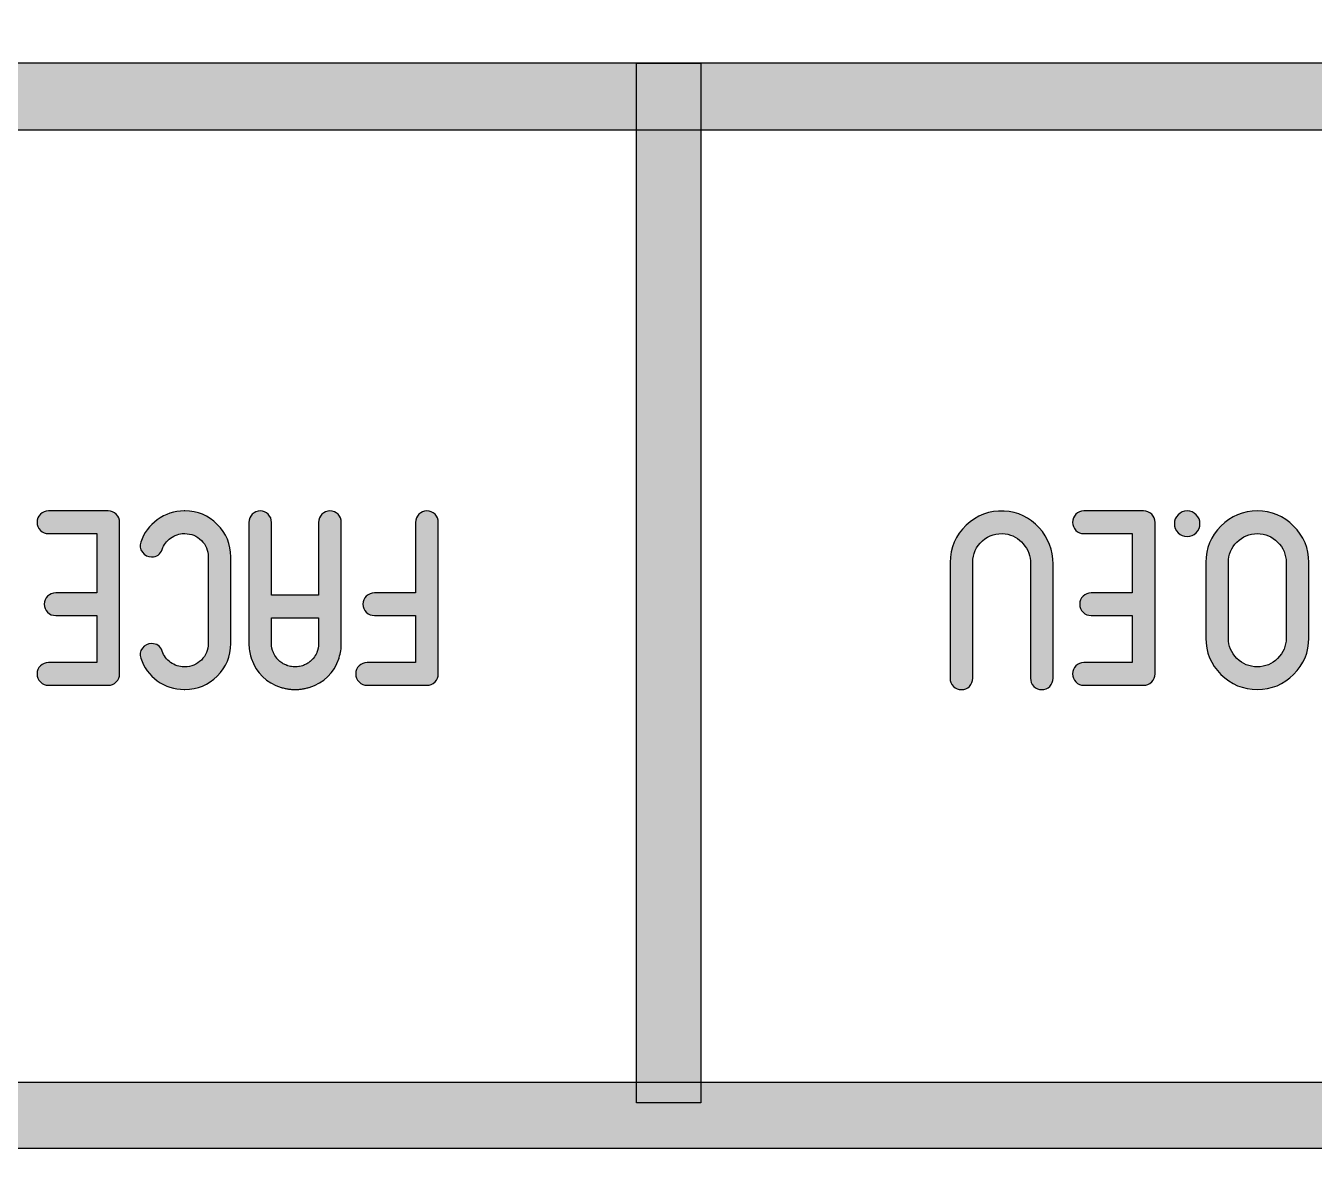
# Model space of a CAD drawing. Extents: x 3 to 98, y -255 to -10.
# Drawn here: x 34.91 to 48.9, y -162.08 to -149.65 of the extents above; entities that cross this region are included whole.
import ezdxf

# ---------------------------------------------------------------- set-up
doc = ezdxf.new("R2010")
doc.units = 0
doc.header["$MEASUREMENT"] = 0
doc.layers.add('LAYER_1', color=7, linetype='CONTINUOUS')

# ---------------------------------------------------------------- blocks, each defined once
blk = doc.blocks.new('BLOCK_2')
at = {"layer": 'LAYER_1'}
h = blk.add_hatch(color=250, dxfattribs=at)
h.dxf.hatch_style = 2
h.paths.add_polyline_path([(68.381, -172.841), (68.381, -150.057), (9.538, -150.057), (9.538, -172.841)])
h.paths.add_polyline_path([(10.261, -150.78), (67.657, -150.78), (67.657, -172.117), (10.261, -172.117)])
for points in [[(68.381, -172.841), (68.381, -150.057), (9.538, -150.057), (9.538, -172.841), (68.381, -172.841)], [(10.261, -150.78), (67.657, -150.78), (67.657, -172.117), (10.261, -172.117), (10.261, -150.78)]]:
    blk.add_lwpolyline(points, dxfattribs=at)

msp = doc.modelspace()

# ---------------------------------------------------------------- hatches: boundary and pattern name
at = {"layer": 'LAYER_1'}
h = msp.add_hatch(color=250, dxfattribs=at)
h.dxf.hatch_style = 2
h.paths.add_polyline_path([(41.539, -150.057), (42.236, -150.057), (42.236, -161.351), (41.539, -161.351)])
h = msp.add_hatch(color=250, dxfattribs=at)
h.dxf.hatch_style = 2
edge = h.paths.add_edge_path()
edge.add_spline(control_points=[(35.152, -155.167), (35.118, -155.167), (35.089, -155.155), (35.065, -155.132), (35.041, -155.107), (35.028, -155.078), (35.028, -155.045), (35.028, -155.011), (35.041, -154.981), (35.065, -154.957), (35.089, -154.933), (35.118, -154.921), (35.152, -154.921), (35.152, -154.921), (35.801, -154.921), (35.801, -154.921), (35.835, -154.921), (35.864, -154.933), (35.889, -154.957), (35.913, -154.981), (35.925, -155.011), (35.925, -155.045), (35.925, -155.045), (35.925, -156.691), (35.925, -156.691), (35.925, -156.725), (35.913, -156.754), (35.889, -156.778), (35.864, -156.802), (35.835, -156.814), (35.801, -156.814), (35.801, -156.814), (35.152, -156.814), (35.152, -156.814), (35.118, -156.814), (35.089, -156.802), (35.065, -156.778), (35.041, -156.754), (35.028, -156.725), (35.028, -156.691), (35.028, -156.657), (35.041, -156.628), (35.065, -156.604), (35.089, -156.58), (35.118, -156.568), (35.152, -156.568), (35.152, -156.568), (35.678, -156.568), (35.678, -156.568), (35.678, -156.568), (35.678, -156.057), (35.678, -156.057), (35.678, -156.057), (35.231, -156.057), (35.231, -156.057), (35.197, -156.057), (35.167, -156.045), (35.143, -156.022), (35.119, -155.998), (35.107, -155.969), (35.107, -155.935), (35.107, -155.9), (35.119, -155.871), (35.143, -155.848), (35.167, -155.823), (35.197, -155.811), (35.231, -155.811), (35.231, -155.811), (35.678, -155.811), (35.678, -155.811), (35.678, -155.811), (35.678, -155.167), (35.678, -155.167), (35.678, -155.167), (35.152, -155.167), (35.152, -155.167)], knot_values=[0, 0, 0, 0, 1, 1, 1, 2, 2, 2, 3, 3, 3, 4, 4, 4, 5, 5, 5, 6, 6, 6, 7, 7, 7, 8, 8, 8, 9, 9, 9, 10, 10, 10, 11, 11, 11, 12, 12, 12, 13, 13, 13, 14, 14, 14, 15, 15, 15, 16, 16, 16, 17, 17, 17, 18, 18, 18, 19, 19, 19, 20, 20, 20, 21, 21, 21, 22, 22, 22, 23, 23, 23, 24, 24, 24, 25, 25, 25, 25], degree=3, periodic=1)
h = msp.add_hatch(color=250, dxfattribs=at)
h.dxf.hatch_style = 2
edge = h.paths.add_edge_path()
edge.add_spline(control_points=[(36.272, -155.42), (36.231, -155.42), (36.198, -155.403), (36.172, -155.369), (36.147, -155.335), (36.142, -155.299), (36.155, -155.259), (36.188, -155.16), (36.248, -155.08), (36.334, -155.017), (36.421, -154.953), (36.518, -154.921), (36.626, -154.921), (36.626, -154.921), (36.634, -154.921), (36.634, -154.921), (36.772, -154.921), (36.889, -154.97), (36.986, -155.067), (37.084, -155.165), (37.133, -155.282), (37.133, -155.42), (37.133, -155.42), (37.133, -156.362), (37.133, -156.362), (37.133, -156.499), (37.084, -156.616), (36.986, -156.714), (36.889, -156.811), (36.772, -156.86), (36.634, -156.86), (36.634, -156.86), (36.626, -156.86), (36.626, -156.86), (36.518, -156.86), (36.421, -156.828), (36.334, -156.765), (36.248, -156.703), (36.188, -156.622), (36.155, -156.521), (36.142, -156.483), (36.147, -156.447), (36.172, -156.412), (36.198, -156.379), (36.231, -156.362), (36.272, -156.362), (36.331, -156.362), (36.369, -156.389), (36.388, -156.443), (36.405, -156.493), (36.435, -156.535), (36.479, -156.566), (36.522, -156.598), (36.572, -156.614), (36.626, -156.614), (36.626, -156.614), (36.634, -156.614), (36.634, -156.614), (36.704, -156.614), (36.764, -156.589), (36.813, -156.54), (36.862, -156.491), (36.887, -156.431), (36.887, -156.362), (36.887, -156.362), (36.887, -155.42), (36.887, -155.42), (36.887, -155.35), (36.862, -155.29), (36.813, -155.241), (36.764, -155.192), (36.704, -155.167), (36.634, -155.167), (36.634, -155.167), (36.626, -155.167), (36.626, -155.167), (36.572, -155.167), (36.522, -155.183), (36.479, -155.216), (36.435, -155.247), (36.405, -155.288), (36.388, -155.338), (36.369, -155.393), (36.331, -155.42), (36.272, -155.42)], knot_values=[0, 0, 0, 0, 1, 1, 1, 2, 2, 2, 3, 3, 3, 4, 4, 4, 5, 5, 5, 6, 6, 6, 7, 7, 7, 8, 8, 8, 9, 9, 9, 10, 10, 10, 11, 11, 11, 12, 12, 12, 13, 13, 13, 14, 14, 14, 15, 15, 15, 16, 16, 16, 17, 17, 17, 18, 18, 18, 19, 19, 19, 20, 20, 20, 21, 21, 21, 22, 22, 22, 23, 23, 23, 24, 24, 24, 25, 25, 25, 26, 26, 26, 27, 27, 27, 28, 28, 28, 28], degree=3, periodic=1)
h = msp.add_hatch(color=250, dxfattribs=at)
h.dxf.hatch_style = 2
edge = h.paths.add_edge_path()
edge.add_spline(control_points=[(37.354, -156.515), (37.337, -156.465), (37.329, -156.414), (37.329, -156.362), (37.329, -156.362), (37.329, -155.045), (37.329, -155.045), (37.329, -155.011), (37.341, -154.981), (37.366, -154.957), (37.39, -154.933), (37.419, -154.921), (37.453, -154.921), (37.487, -154.921), (37.516, -154.933), (37.539, -154.957), (37.563, -154.981), (37.575, -155.011), (37.575, -155.045), (37.575, -155.045), (37.575, -155.834), (37.575, -155.834), (37.575, -155.834), (38.087, -155.834), (38.087, -155.834), (38.087, -155.834), (38.087, -155.045), (38.087, -155.045), (38.087, -155.011), (38.099, -154.981), (38.123, -154.957), (38.147, -154.933), (38.176, -154.921), (38.21, -154.921), (38.244, -154.921), (38.273, -154.933), (38.298, -154.957), (38.321, -154.981), (38.333, -155.011), (38.333, -155.045), (38.333, -155.045), (38.333, -156.362), (38.333, -156.362), (38.333, -156.414), (38.325, -156.465), (38.309, -156.515), (38.307, -156.524), (38.306, -156.526), (38.308, -156.521), (38.254, -156.682), (38.146, -156.787), (37.984, -156.837), (37.984, -156.837), (37.982, -156.838), (37.98, -156.839), (37.967, -156.842), (37.954, -156.846), (37.94, -156.849), (37.94, -156.849), (37.936, -156.849), (37.936, -156.849), (37.933, -156.85), (37.931, -156.85), (37.93, -156.85), (37.918, -156.853), (37.905, -156.855), (37.892, -156.857), (37.892, -156.857), (37.883, -156.858), (37.883, -156.858), (37.865, -156.859), (37.85, -156.86), (37.836, -156.86), (37.836, -156.86), (37.826, -156.86), (37.826, -156.86), (37.812, -156.86), (37.797, -156.859), (37.78, -156.858), (37.78, -156.858), (37.77, -156.857), (37.77, -156.857), (37.757, -156.855), (37.744, -156.853), (37.732, -156.85), (37.731, -156.85), (37.73, -156.85), (37.728, -156.849), (37.728, -156.849), (37.722, -156.849), (37.722, -156.849), (37.708, -156.846), (37.695, -156.842), (37.682, -156.839), (37.681, -156.838), (37.68, -156.837), (37.679, -156.837), (37.518, -156.787), (37.41, -156.682), (37.355, -156.521), (37.354, -156.521), (37.354, -156.519), (37.354, -156.518), (37.354, -156.518), (37.354, -156.515), (37.354, -156.515)], knot_values=[0, 0, 0, 0, 1, 1, 1, 2, 2, 2, 3, 3, 3, 4, 4, 4, 5, 5, 5, 6, 6, 6, 7, 7, 7, 8, 8, 8, 9, 9, 9, 10, 10, 10, 11, 11, 11, 12, 12, 12, 13, 13, 13, 14, 14, 14, 15, 15, 15, 16, 16, 16, 17, 17, 17, 18, 18, 18, 19, 19, 19, 20, 20, 20, 21, 21, 21, 22, 22, 22, 23, 23, 23, 24, 24, 24, 25, 25, 25, 26, 26, 26, 27, 27, 27, 28, 28, 28, 29, 29, 29, 30, 30, 30, 31, 31, 31, 32, 32, 32, 33, 33, 33, 34, 34, 34, 35, 35, 35, 35], degree=3, periodic=1)
edge = h.paths.add_edge_path()
edge.add_spline(control_points=[(37.575, -156.081), (37.575, -156.081), (37.575, -156.362), (37.575, -156.362), (37.575, -156.396), (37.581, -156.428), (37.595, -156.458), (37.595, -156.458), (37.596, -156.461), (37.596, -156.461), (37.606, -156.483), (37.618, -156.503), (37.633, -156.521), (37.632, -156.521), (37.633, -156.522), (37.636, -156.526), (37.643, -156.534), (37.652, -156.543), (37.662, -156.552), (37.666, -156.554), (37.668, -156.557), (37.67, -156.558), (37.675, -156.563), (37.68, -156.567), (37.686, -156.57), (37.691, -156.574), (37.697, -156.577), (37.703, -156.581), (37.708, -156.583), (37.714, -156.587), (37.721, -156.59), (37.727, -156.593), (37.733, -156.595), (37.74, -156.598), (37.746, -156.601), (37.751, -156.602), (37.751, -156.602), (37.761, -156.605), (37.771, -156.608), (37.782, -156.61), (37.783, -156.61), (37.787, -156.61), (37.792, -156.611), (37.804, -156.613), (37.815, -156.614), (37.825, -156.614), (37.825, -156.614), (37.837, -156.614), (37.837, -156.614), (37.847, -156.614), (37.857, -156.613), (37.87, -156.611), (37.875, -156.61), (37.879, -156.61), (37.88, -156.61), (37.891, -156.608), (37.901, -156.605), (37.91, -156.602), (37.91, -156.602), (37.924, -156.598), (37.924, -156.598), (37.93, -156.595), (37.936, -156.593), (37.941, -156.59), (37.949, -156.587), (37.955, -156.583), (37.959, -156.581), (37.966, -156.577), (37.972, -156.574), (37.977, -156.57), (37.982, -156.567), (37.987, -156.563), (37.992, -156.558), (37.993, -156.558), (37.996, -156.556), (38, -156.552), (38.01, -156.543), (38.019, -156.534), (38.027, -156.526), (38.027, -156.525), (38.028, -156.524), (38.028, -156.523), (38.029, -156.522), (38.03, -156.521), (38.03, -156.521), (38.045, -156.503), (38.057, -156.483), (38.066, -156.461), (38.066, -156.462), (38.067, -156.461), (38.067, -156.458), (38.08, -156.428), (38.087, -156.396), (38.087, -156.362), (38.087, -156.362), (38.087, -156.081), (38.087, -156.081), (38.087, -156.081), (37.575, -156.081), (37.575, -156.081)], knot_values=[0, 0, 0, 0, 1, 1, 1, 2, 2, 2, 3, 3, 3, 4, 4, 4, 5, 5, 5, 6, 6, 6, 7, 7, 7, 8, 8, 8, 9, 9, 9, 10, 10, 10, 11, 11, 11, 12, 12, 12, 13, 13, 13, 14, 14, 14, 15, 15, 15, 16, 16, 16, 17, 17, 17, 18, 18, 18, 19, 19, 19, 20, 20, 20, 21, 21, 21, 22, 22, 22, 23, 23, 23, 24, 24, 24, 25, 25, 25, 26, 26, 26, 27, 27, 27, 28, 28, 28, 29, 29, 29, 30, 30, 30, 31, 31, 31, 32, 32, 32, 33, 33, 33, 33], degree=3, periodic=1)
h = msp.add_hatch(color=250, dxfattribs=at)
h.dxf.hatch_style = 2
edge = h.paths.add_edge_path()
edge.add_spline(control_points=[(39.14, -156.568), (39.14, -156.568), (39.14, -156.057), (39.14, -156.057), (39.14, -156.057), (38.693, -156.057), (38.693, -156.057), (38.658, -156.057), (38.629, -156.045), (38.604, -156.022), (38.581, -155.998), (38.568, -155.969), (38.568, -155.935), (38.568, -155.9), (38.581, -155.871), (38.604, -155.848), (38.629, -155.823), (38.658, -155.811), (38.693, -155.811), (38.693, -155.811), (39.14, -155.811), (39.14, -155.811), (39.14, -155.811), (39.14, -155.045), (39.14, -155.045), (39.14, -155.011), (39.152, -154.981), (39.176, -154.957), (39.2, -154.933), (39.229, -154.921), (39.262, -154.921), (39.296, -154.921), (39.326, -154.933), (39.351, -154.957), (39.374, -154.981), (39.386, -155.011), (39.386, -155.045), (39.386, -155.045), (39.386, -156.691), (39.386, -156.691), (39.386, -156.725), (39.374, -156.754), (39.351, -156.778), (39.326, -156.802), (39.296, -156.814), (39.262, -156.814), (39.262, -156.814), (38.613, -156.814), (38.613, -156.814), (38.579, -156.814), (38.55, -156.802), (38.526, -156.778), (38.502, -156.754), (38.49, -156.725), (38.49, -156.691), (38.49, -156.657), (38.502, -156.628), (38.526, -156.604), (38.55, -156.58), (38.579, -156.568), (38.613, -156.568), (38.613, -156.568), (39.14, -156.568), (39.14, -156.568)], knot_values=[0, 0, 0, 0, 1, 1, 1, 2, 2, 2, 3, 3, 3, 4, 4, 4, 5, 5, 5, 6, 6, 6, 7, 7, 7, 8, 8, 8, 9, 9, 9, 10, 10, 10, 11, 11, 11, 12, 12, 12, 13, 13, 13, 14, 14, 14, 15, 15, 15, 16, 16, 16, 17, 17, 17, 18, 18, 18, 19, 19, 19, 20, 20, 20, 21, 21, 21, 21], degree=3, periodic=1)
h = msp.add_hatch(color=250, dxfattribs=at)
h.dxf.hatch_style = 2
edge = h.paths.add_edge_path()
edge.add_spline(control_points=[(45.911, -155.103), (46.013, -155.214), (46.064, -155.346), (46.064, -155.498), (46.064, -155.498), (46.064, -156.737), (46.064, -156.737), (46.064, -156.772), (46.052, -156.801), (46.028, -156.826), (46.004, -156.849), (45.974, -156.861), (45.94, -156.861), (45.907, -156.861), (45.878, -156.849), (45.853, -156.826), (45.829, -156.801), (45.818, -156.772), (45.818, -156.737), (45.818, -156.737), (45.818, -155.492), (45.818, -155.492), (45.818, -155.412), (45.792, -155.34), (45.74, -155.279), (45.688, -155.216), (45.623, -155.18), (45.544, -155.17), (45.45, -155.159), (45.367, -155.184), (45.296, -155.246), (45.226, -155.308), (45.191, -155.387), (45.191, -155.481), (45.191, -155.481), (45.191, -156.737), (45.191, -156.737), (45.191, -156.772), (45.179, -156.801), (45.156, -156.826), (45.132, -156.849), (45.103, -156.861), (45.069, -156.861), (45.035, -156.861), (45.006, -156.849), (44.982, -156.826), (44.957, -156.801), (44.945, -156.772), (44.945, -156.737), (44.945, -156.737), (44.945, -155.481), (44.945, -155.481), (44.945, -155.322), (45.003, -155.187), (45.119, -155.077), (45.234, -154.966), (45.371, -154.915), (45.531, -154.923), (45.681, -154.929), (45.808, -154.99), (45.911, -155.103)], knot_values=[0, 0, 0, 0, 1, 1, 1, 2, 2, 2, 3, 3, 3, 4, 4, 4, 5, 5, 5, 6, 6, 6, 7, 7, 7, 8, 8, 8, 9, 9, 9, 10, 10, 10, 11, 11, 11, 12, 12, 12, 13, 13, 13, 14, 14, 14, 15, 15, 15, 16, 16, 16, 17, 17, 17, 18, 18, 18, 19, 19, 19, 20, 20, 20, 20], degree=3, periodic=1)
h = msp.add_hatch(color=250, dxfattribs=at)
h.dxf.hatch_style = 2
edge = h.paths.add_edge_path()
edge.add_spline(control_points=[(46.398, -155.167), (46.364, -155.167), (46.335, -155.155), (46.311, -155.132), (46.287, -155.107), (46.274, -155.078), (46.274, -155.045), (46.274, -155.011), (46.287, -154.981), (46.311, -154.957), (46.335, -154.933), (46.364, -154.921), (46.398, -154.921), (46.398, -154.921), (47.047, -154.921), (47.047, -154.921), (47.081, -154.921), (47.11, -154.933), (47.135, -154.957), (47.158, -154.981), (47.171, -155.011), (47.171, -155.045), (47.171, -155.045), (47.171, -156.691), (47.171, -156.691), (47.171, -156.725), (47.158, -156.754), (47.135, -156.778), (47.11, -156.802), (47.081, -156.814), (47.047, -156.814), (47.047, -156.814), (46.398, -156.814), (46.398, -156.814), (46.364, -156.814), (46.335, -156.802), (46.311, -156.778), (46.287, -156.754), (46.274, -156.725), (46.274, -156.691), (46.274, -156.657), (46.287, -156.628), (46.311, -156.604), (46.335, -156.58), (46.364, -156.568), (46.398, -156.568), (46.398, -156.568), (46.924, -156.568), (46.924, -156.568), (46.924, -156.568), (46.924, -156.057), (46.924, -156.057), (46.924, -156.057), (46.477, -156.057), (46.477, -156.057), (46.443, -156.057), (46.413, -156.045), (46.389, -156.022), (46.365, -155.998), (46.353, -155.969), (46.353, -155.935), (46.353, -155.9), (46.365, -155.871), (46.389, -155.848), (46.413, -155.823), (46.443, -155.811), (46.477, -155.811), (46.477, -155.811), (46.924, -155.811), (46.924, -155.811), (46.924, -155.811), (46.924, -155.167), (46.924, -155.167), (46.924, -155.167), (46.398, -155.167), (46.398, -155.167)], knot_values=[0, 0, 0, 0, 1, 1, 1, 2, 2, 2, 3, 3, 3, 4, 4, 4, 5, 5, 5, 6, 6, 6, 7, 7, 7, 8, 8, 8, 9, 9, 9, 10, 10, 10, 11, 11, 11, 12, 12, 12, 13, 13, 13, 14, 14, 14, 15, 15, 15, 16, 16, 16, 17, 17, 17, 18, 18, 18, 19, 19, 19, 20, 20, 20, 21, 21, 21, 22, 22, 22, 23, 23, 23, 24, 24, 24, 25, 25, 25, 25], degree=3, periodic=1)
h = msp.add_hatch(color=250, dxfattribs=at)
h.dxf.hatch_style = 2
edge = h.paths.add_edge_path()
edge.add_spline(control_points=[(47.422, -154.962), (47.449, -154.935), (47.482, -154.921), (47.519, -154.921), (47.558, -154.921), (47.591, -154.935), (47.618, -154.962), (47.645, -154.989), (47.659, -155.022), (47.659, -155.061), (47.659, -155.098), (47.645, -155.131), (47.618, -155.158), (47.591, -155.185), (47.558, -155.199), (47.519, -155.199), (47.482, -155.199), (47.449, -155.185), (47.422, -155.158), (47.394, -155.131), (47.381, -155.098), (47.381, -155.061), (47.381, -155.022), (47.394, -154.989), (47.422, -154.962)], knot_values=[0, 0, 0, 0, 1, 1, 1, 2, 2, 2, 3, 3, 3, 4, 4, 4, 5, 5, 5, 6, 6, 6, 7, 7, 7, 8, 8, 8, 8], degree=3, periodic=1)
h = msp.add_hatch(color=250, dxfattribs=at)
h.dxf.hatch_style = 2
edge = h.paths.add_edge_path()
edge.add_spline(control_points=[(48.676, -155.086), (48.786, -155.194), (48.841, -155.326), (48.841, -155.481), (48.841, -155.481), (48.841, -156.302), (48.841, -156.302), (48.841, -156.455), (48.786, -156.587), (48.676, -156.696), (48.568, -156.805), (48.436, -156.86), (48.282, -156.86), (48.127, -156.86), (47.995, -156.805), (47.887, -156.696), (47.777, -156.587), (47.722, -156.455), (47.722, -156.302), (47.722, -156.302), (47.722, -155.481), (47.722, -155.481), (47.722, -155.326), (47.777, -155.194), (47.887, -155.086), (47.995, -154.976), (48.127, -154.921), (48.282, -154.921), (48.436, -154.921), (48.568, -154.976), (48.676, -155.086)], knot_values=[0, 0, 0, 0, 1, 1, 1, 2, 2, 2, 3, 3, 3, 4, 4, 4, 5, 5, 5, 6, 6, 6, 7, 7, 7, 8, 8, 8, 9, 9, 9, 10, 10, 10, 10], degree=3, periodic=1)
edge = h.paths.add_edge_path()
edge.add_spline(control_points=[(48.502, -156.523), (48.564, -156.461), (48.595, -156.388), (48.595, -156.302), (48.595, -156.302), (48.595, -155.481), (48.595, -155.481), (48.595, -155.395), (48.564, -155.321), (48.502, -155.259), (48.442, -155.198), (48.368, -155.167), (48.282, -155.167), (48.195, -155.167), (48.122, -155.198), (48.06, -155.259), (47.999, -155.321), (47.968, -155.395), (47.968, -155.481), (47.968, -155.481), (47.968, -156.302), (47.968, -156.302), (47.968, -156.388), (47.999, -156.461), (48.06, -156.523), (48.122, -156.583), (48.195, -156.614), (48.282, -156.614), (48.368, -156.614), (48.442, -156.583), (48.502, -156.523)], knot_values=[0, 0, 0, 0, 1, 1, 1, 2, 2, 2, 3, 3, 3, 4, 4, 4, 5, 5, 5, 6, 6, 6, 7, 7, 7, 8, 8, 8, 9, 9, 9, 10, 10, 10, 10], degree=3, periodic=1)
h = msp.add_hatch(color=250, dxfattribs=at)
h.dxf.hatch_style = 2
h.paths.add_polyline_path([(9.538, -161.127), (68.381, -161.127), (68.381, -161.846), (9.538, -161.846)])

# ---------------------------------------------------------------- linework, layer by layer
for points in [[(41.539, -150.057), (42.236, -150.057), (42.236, -161.351), (41.539, -161.351), (41.539, -150.057)], [(9.538, -161.127), (68.381, -161.127), (68.381, -161.846), (9.538, -161.846), (9.538, -161.127)]]:
    msp.add_lwpolyline(points, dxfattribs=at)
at = {"layer": 'LAYER_1', "color": 250}
msp.add_open_spline([(93.89, -10.01), (93.89, -10.01), (78.542, -10.01), (78.542, -10.01), (78.542, -10.01), (78.542, -10.716), (78.542, -10.716), (78.542, -12.859), (76.804, -14.596), (74.661, -14.596), (74.661, -14.596), (25.879, -14.596), (25.879, -14.596), (23.736, -14.596), (21.999, -12.859), (21.999, -10.716), (21.999, -10.716), (21.999, -10.01), (21.999, -10.01), (21.999, -10.01), (6.651, -10.01), (6.651, -10.01), (4.508, -10.01), (2.77, -11.748), (2.77, -13.891), (2.77, -13.891), (2.77, -22.609), (2.77, -22.609), (2.77, -22.609), (2.77, -25.978), (2.77, -25.978), (2.77, -25.978), (2.77, -124.869), (2.77, -124.869), (2.77, -124.869), (2.77, -124.889), (2.77, -124.889), (2.77, -124.889), (2.77, -147.869), (2.77, -147.869), (2.77, -147.869), (2.77, -237.326), (2.77, -237.326), (2.77, -237.326), (2.77, -255.411), (2.77, -255.411), (2.77, -255.411), (97.77, -255.411), (97.77, -255.411), (97.77, -255.411), (97.77, -237.326), (97.77, -237.326), (97.77, -237.326), (97.77, -147.869), (97.77, -147.869), (97.77, -147.869), (97.77, -124.889), (97.77, -124.889), (97.77, -124.889), (97.77, -124.869), (97.77, -124.869), (97.77, -124.869), (97.77, -113.631), (97.77, -113.631), (97.77, -113.631), (97.77, -100.913), (97.77, -100.913), (97.77, -98.834), (96.134, -97.142), (94.081, -97.042), (94.017, -97.038), (93.954, -97.032), (93.89, -97.032), (93.89, -97.032), (81.171, -97.032), (81.171, -97.032), (81.107, -97.032), (81.044, -97.038), (80.98, -97.042), (80.98, -97.042), (17.229, -97.042), (17.229, -97.042), (13.138, -97.042), (9.821, -93.725), (9.821, -89.633), (9.821, -89.633), (9.821, -60.323), (9.821, -60.323), (9.821, -56.231), (13.138, -52.914), (17.229, -52.914), (17.229, -52.914), (80.782, -52.914), (80.782, -52.914), (80.91, -52.927), (81.04, -52.934), (81.171, -52.934), (81.171, -52.934), (93.89, -52.934), (93.89, -52.934), (94.021, -52.934), (94.15, -52.927), (94.278, -52.914), (96.239, -52.719), (97.77, -51.065), (97.77, -49.053), (97.77, -49.053), (97.77, -36.335), (97.77, -36.335), (97.77, -36.335), (97.77, -25.978), (97.77, -25.978), (97.77, -25.978), (97.77, -22.609), (97.77, -22.609), (97.77, -22.609), (97.77, -13.891), (97.77, -13.891), (97.77, -11.748), (96.033, -10.01), (93.89, -10.01)], degree=3, knots=[0, 0, 0, 0, 1, 1, 1, 2, 2, 2, 3, 3, 3, 4, 4, 4, 5, 5, 5, 6, 6, 6, 7, 7, 7, 8, 8, 8, 9, 9, 9, 10, 10, 10, 11, 11, 11, 12, 12, 12, 13, 13, 13, 14, 14, 14, 15, 15, 15, 16, 16, 16, 17, 17, 17, 18, 18, 18, 19, 19, 19, 20, 20, 20, 21, 21, 21, 22, 22, 22, 23, 23, 23, 24, 24, 24, 25, 25, 25, 26, 26, 26, 27, 27, 27, 28, 28, 28, 29, 29, 29, 30, 30, 30, 31, 31, 31, 32, 32, 32, 33, 33, 33, 34, 34, 34, 35, 35, 35, 36, 36, 36, 37, 37, 37, 38, 38, 38, 39, 39, 39, 40, 40, 40, 40], dxfattribs=at)
at = {"layer": 'LAYER_1'}
for points, knots in [([(35.152, -155.167), (35.118, -155.167), (35.089, -155.155), (35.065, -155.132), (35.041, -155.107), (35.028, -155.078), (35.028, -155.045), (35.028, -155.011), (35.041, -154.981), (35.065, -154.957), (35.089, -154.933), (35.118, -154.921), (35.152, -154.921), (35.152, -154.921), (35.801, -154.921), (35.801, -154.921), (35.835, -154.921), (35.864, -154.933), (35.889, -154.957), (35.913, -154.981), (35.925, -155.011), (35.925, -155.045), (35.925, -155.045), (35.925, -156.691), (35.925, -156.691), (35.925, -156.725), (35.913, -156.754), (35.889, -156.778), (35.864, -156.802), (35.835, -156.814), (35.801, -156.814), (35.801, -156.814), (35.152, -156.814), (35.152, -156.814), (35.118, -156.814), (35.089, -156.802), (35.065, -156.778), (35.041, -156.754), (35.028, -156.725), (35.028, -156.691), (35.028, -156.657), (35.041, -156.628), (35.065, -156.604), (35.089, -156.58), (35.118, -156.568), (35.152, -156.568), (35.152, -156.568), (35.678, -156.568), (35.678, -156.568), (35.678, -156.568), (35.678, -156.057), (35.678, -156.057), (35.678, -156.057), (35.231, -156.057), (35.231, -156.057), (35.197, -156.057), (35.167, -156.045), (35.143, -156.022), (35.119, -155.998), (35.107, -155.969), (35.107, -155.935), (35.107, -155.9), (35.119, -155.871), (35.143, -155.848), (35.167, -155.823), (35.197, -155.811), (35.231, -155.811), (35.231, -155.811), (35.678, -155.811), (35.678, -155.811), (35.678, -155.811), (35.678, -155.167), (35.678, -155.167), (35.678, -155.167), (35.152, -155.167), (35.152, -155.167)], [0, 0, 0, 0, 1, 1, 1, 2, 2, 2, 3, 3, 3, 4, 4, 4, 5, 5, 5, 6, 6, 6, 7, 7, 7, 8, 8, 8, 9, 9, 9, 10, 10, 10, 11, 11, 11, 12, 12, 12, 13, 13, 13, 14, 14, 14, 15, 15, 15, 16, 16, 16, 17, 17, 17, 18, 18, 18, 19, 19, 19, 20, 20, 20, 21, 21, 21, 22, 22, 22, 23, 23, 23, 24, 24, 24, 25, 25, 25, 25]), ([(36.272, -155.42), (36.231, -155.42), (36.198, -155.403), (36.172, -155.369), (36.147, -155.335), (36.142, -155.299), (36.155, -155.259), (36.188, -155.16), (36.248, -155.08), (36.334, -155.017), (36.421, -154.953), (36.518, -154.921), (36.626, -154.921), (36.626, -154.921), (36.634, -154.921), (36.634, -154.921), (36.772, -154.921), (36.889, -154.97), (36.986, -155.067), (37.084, -155.165), (37.133, -155.282), (37.133, -155.42), (37.133, -155.42), (37.133, -156.362), (37.133, -156.362), (37.133, -156.499), (37.084, -156.616), (36.986, -156.714), (36.889, -156.811), (36.772, -156.86), (36.634, -156.86), (36.634, -156.86), (36.626, -156.86), (36.626, -156.86), (36.518, -156.86), (36.421, -156.828), (36.334, -156.765), (36.248, -156.703), (36.188, -156.622), (36.155, -156.521), (36.142, -156.483), (36.147, -156.447), (36.172, -156.412), (36.198, -156.379), (36.231, -156.362), (36.272, -156.362), (36.331, -156.362), (36.369, -156.389), (36.388, -156.443), (36.405, -156.493), (36.435, -156.535), (36.479, -156.566), (36.522, -156.598), (36.572, -156.614), (36.626, -156.614), (36.626, -156.614), (36.634, -156.614), (36.634, -156.614), (36.704, -156.614), (36.764, -156.589), (36.813, -156.54), (36.862, -156.491), (36.887, -156.431), (36.887, -156.362), (36.887, -156.362), (36.887, -155.42), (36.887, -155.42), (36.887, -155.35), (36.862, -155.29), (36.813, -155.241), (36.764, -155.192), (36.704, -155.167), (36.634, -155.167), (36.634, -155.167), (36.626, -155.167), (36.626, -155.167), (36.572, -155.167), (36.522, -155.183), (36.479, -155.216), (36.435, -155.247), (36.405, -155.288), (36.388, -155.338), (36.369, -155.393), (36.331, -155.42), (36.272, -155.42)], [0, 0, 0, 0, 1, 1, 1, 2, 2, 2, 3, 3, 3, 4, 4, 4, 5, 5, 5, 6, 6, 6, 7, 7, 7, 8, 8, 8, 9, 9, 9, 10, 10, 10, 11, 11, 11, 12, 12, 12, 13, 13, 13, 14, 14, 14, 15, 15, 15, 16, 16, 16, 17, 17, 17, 18, 18, 18, 19, 19, 19, 20, 20, 20, 21, 21, 21, 22, 22, 22, 23, 23, 23, 24, 24, 24, 25, 25, 25, 26, 26, 26, 27, 27, 27, 28, 28, 28, 28]), ([(37.354, -156.515), (37.337, -156.465), (37.329, -156.414), (37.329, -156.362), (37.329, -156.362), (37.329, -155.045), (37.329, -155.045), (37.329, -155.011), (37.341, -154.981), (37.366, -154.957), (37.39, -154.933), (37.419, -154.921), (37.453, -154.921), (37.487, -154.921), (37.516, -154.933), (37.539, -154.957), (37.563, -154.981), (37.575, -155.011), (37.575, -155.045), (37.575, -155.045), (37.575, -155.834), (37.575, -155.834), (37.575, -155.834), (38.087, -155.834), (38.087, -155.834), (38.087, -155.834), (38.087, -155.045), (38.087, -155.045), (38.087, -155.011), (38.099, -154.981), (38.123, -154.957), (38.147, -154.933), (38.176, -154.921), (38.21, -154.921), (38.244, -154.921), (38.273, -154.933), (38.298, -154.957), (38.321, -154.981), (38.333, -155.011), (38.333, -155.045), (38.333, -155.045), (38.333, -156.362), (38.333, -156.362), (38.333, -156.414), (38.325, -156.465), (38.309, -156.515), (38.307, -156.524), (38.306, -156.526), (38.308, -156.521), (38.254, -156.682), (38.146, -156.787), (37.984, -156.837), (37.984, -156.837), (37.982, -156.838), (37.98, -156.839), (37.967, -156.842), (37.954, -156.846), (37.94, -156.849), (37.94, -156.849), (37.936, -156.849), (37.936, -156.849), (37.933, -156.85), (37.931, -156.85), (37.93, -156.85), (37.918, -156.853), (37.905, -156.855), (37.892, -156.857), (37.892, -156.857), (37.883, -156.858), (37.883, -156.858), (37.865, -156.859), (37.85, -156.86), (37.836, -156.86), (37.836, -156.86), (37.826, -156.86), (37.826, -156.86), (37.812, -156.86), (37.797, -156.859), (37.78, -156.858), (37.78, -156.858), (37.77, -156.857), (37.77, -156.857), (37.757, -156.855), (37.744, -156.853), (37.732, -156.85), (37.731, -156.85), (37.73, -156.85), (37.728, -156.849), (37.728, -156.849), (37.722, -156.849), (37.722, -156.849), (37.708, -156.846), (37.695, -156.842), (37.682, -156.839), (37.681, -156.838), (37.68, -156.837), (37.679, -156.837), (37.518, -156.787), (37.41, -156.682), (37.355, -156.521), (37.354, -156.521), (37.354, -156.519), (37.354, -156.518), (37.354, -156.518), (37.354, -156.515), (37.354, -156.515)], [0, 0, 0, 0, 1, 1, 1, 2, 2, 2, 3, 3, 3, 4, 4, 4, 5, 5, 5, 6, 6, 6, 7, 7, 7, 8, 8, 8, 9, 9, 9, 10, 10, 10, 11, 11, 11, 12, 12, 12, 13, 13, 13, 14, 14, 14, 15, 15, 15, 16, 16, 16, 17, 17, 17, 18, 18, 18, 19, 19, 19, 20, 20, 20, 21, 21, 21, 22, 22, 22, 23, 23, 23, 24, 24, 24, 25, 25, 25, 26, 26, 26, 27, 27, 27, 28, 28, 28, 29, 29, 29, 30, 30, 30, 31, 31, 31, 32, 32, 32, 33, 33, 33, 34, 34, 34, 35, 35, 35, 35]), ([(39.14, -156.568), (39.14, -156.568), (39.14, -156.057), (39.14, -156.057), (39.14, -156.057), (38.693, -156.057), (38.693, -156.057), (38.658, -156.057), (38.629, -156.045), (38.604, -156.022), (38.581, -155.998), (38.568, -155.969), (38.568, -155.935), (38.568, -155.9), (38.581, -155.871), (38.604, -155.848), (38.629, -155.823), (38.658, -155.811), (38.693, -155.811), (38.693, -155.811), (39.14, -155.811), (39.14, -155.811), (39.14, -155.811), (39.14, -155.045), (39.14, -155.045), (39.14, -155.011), (39.152, -154.981), (39.176, -154.957), (39.2, -154.933), (39.229, -154.921), (39.262, -154.921), (39.296, -154.921), (39.326, -154.933), (39.351, -154.957), (39.374, -154.981), (39.386, -155.011), (39.386, -155.045), (39.386, -155.045), (39.386, -156.691), (39.386, -156.691), (39.386, -156.725), (39.374, -156.754), (39.351, -156.778), (39.326, -156.802), (39.296, -156.814), (39.262, -156.814), (39.262, -156.814), (38.613, -156.814), (38.613, -156.814), (38.579, -156.814), (38.55, -156.802), (38.526, -156.778), (38.502, -156.754), (38.49, -156.725), (38.49, -156.691), (38.49, -156.657), (38.502, -156.628), (38.526, -156.604), (38.55, -156.58), (38.579, -156.568), (38.613, -156.568), (38.613, -156.568), (39.14, -156.568), (39.14, -156.568)], [0, 0, 0, 0, 1, 1, 1, 2, 2, 2, 3, 3, 3, 4, 4, 4, 5, 5, 5, 6, 6, 6, 7, 7, 7, 8, 8, 8, 9, 9, 9, 10, 10, 10, 11, 11, 11, 12, 12, 12, 13, 13, 13, 14, 14, 14, 15, 15, 15, 16, 16, 16, 17, 17, 17, 18, 18, 18, 19, 19, 19, 20, 20, 20, 21, 21, 21, 21]), ([(45.911, -155.103), (46.013, -155.214), (46.064, -155.346), (46.064, -155.498), (46.064, -155.498), (46.064, -156.737), (46.064, -156.737), (46.064, -156.772), (46.052, -156.801), (46.028, -156.826), (46.004, -156.849), (45.974, -156.861), (45.94, -156.861), (45.907, -156.861), (45.878, -156.849), (45.853, -156.826), (45.829, -156.801), (45.818, -156.772), (45.818, -156.737), (45.818, -156.737), (45.818, -155.492), (45.818, -155.492), (45.818, -155.412), (45.792, -155.34), (45.74, -155.279), (45.688, -155.216), (45.623, -155.18), (45.544, -155.17), (45.45, -155.159), (45.367, -155.184), (45.296, -155.246), (45.226, -155.308), (45.191, -155.387), (45.191, -155.481), (45.191, -155.481), (45.191, -156.737), (45.191, -156.737), (45.191, -156.772), (45.179, -156.801), (45.156, -156.826), (45.132, -156.849), (45.103, -156.861), (45.069, -156.861), (45.035, -156.861), (45.006, -156.849), (44.982, -156.826), (44.957, -156.801), (44.945, -156.772), (44.945, -156.737), (44.945, -156.737), (44.945, -155.481), (44.945, -155.481), (44.945, -155.322), (45.003, -155.187), (45.119, -155.077), (45.234, -154.966), (45.371, -154.915), (45.531, -154.923), (45.681, -154.929), (45.808, -154.99), (45.911, -155.103)], [0, 0, 0, 0, 1, 1, 1, 2, 2, 2, 3, 3, 3, 4, 4, 4, 5, 5, 5, 6, 6, 6, 7, 7, 7, 8, 8, 8, 9, 9, 9, 10, 10, 10, 11, 11, 11, 12, 12, 12, 13, 13, 13, 14, 14, 14, 15, 15, 15, 16, 16, 16, 17, 17, 17, 18, 18, 18, 19, 19, 19, 20, 20, 20, 20]), ([(46.398, -155.167), (46.364, -155.167), (46.335, -155.155), (46.311, -155.132), (46.287, -155.107), (46.274, -155.078), (46.274, -155.045), (46.274, -155.011), (46.287, -154.981), (46.311, -154.957), (46.335, -154.933), (46.364, -154.921), (46.398, -154.921), (46.398, -154.921), (47.047, -154.921), (47.047, -154.921), (47.081, -154.921), (47.11, -154.933), (47.135, -154.957), (47.158, -154.981), (47.171, -155.011), (47.171, -155.045), (47.171, -155.045), (47.171, -156.691), (47.171, -156.691), (47.171, -156.725), (47.158, -156.754), (47.135, -156.778), (47.11, -156.802), (47.081, -156.814), (47.047, -156.814), (47.047, -156.814), (46.398, -156.814), (46.398, -156.814), (46.364, -156.814), (46.335, -156.802), (46.311, -156.778), (46.287, -156.754), (46.274, -156.725), (46.274, -156.691), (46.274, -156.657), (46.287, -156.628), (46.311, -156.604), (46.335, -156.58), (46.364, -156.568), (46.398, -156.568), (46.398, -156.568), (46.924, -156.568), (46.924, -156.568), (46.924, -156.568), (46.924, -156.057), (46.924, -156.057), (46.924, -156.057), (46.477, -156.057), (46.477, -156.057), (46.443, -156.057), (46.413, -156.045), (46.389, -156.022), (46.365, -155.998), (46.353, -155.969), (46.353, -155.935), (46.353, -155.9), (46.365, -155.871), (46.389, -155.848), (46.413, -155.823), (46.443, -155.811), (46.477, -155.811), (46.477, -155.811), (46.924, -155.811), (46.924, -155.811), (46.924, -155.811), (46.924, -155.167), (46.924, -155.167), (46.924, -155.167), (46.398, -155.167), (46.398, -155.167)], [0, 0, 0, 0, 1, 1, 1, 2, 2, 2, 3, 3, 3, 4, 4, 4, 5, 5, 5, 6, 6, 6, 7, 7, 7, 8, 8, 8, 9, 9, 9, 10, 10, 10, 11, 11, 11, 12, 12, 12, 13, 13, 13, 14, 14, 14, 15, 15, 15, 16, 16, 16, 17, 17, 17, 18, 18, 18, 19, 19, 19, 20, 20, 20, 21, 21, 21, 22, 22, 22, 23, 23, 23, 24, 24, 24, 25, 25, 25, 25]), ([(47.422, -154.962), (47.449, -154.935), (47.482, -154.921), (47.519, -154.921), (47.558, -154.921), (47.591, -154.935), (47.618, -154.962), (47.645, -154.989), (47.659, -155.022), (47.659, -155.061), (47.659, -155.098), (47.645, -155.131), (47.618, -155.158), (47.591, -155.185), (47.558, -155.199), (47.519, -155.199), (47.482, -155.199), (47.449, -155.185), (47.422, -155.158), (47.394, -155.131), (47.381, -155.098), (47.381, -155.061), (47.381, -155.022), (47.394, -154.989), (47.422, -154.962)], [0, 0, 0, 0, 1, 1, 1, 2, 2, 2, 3, 3, 3, 4, 4, 4, 5, 5, 5, 6, 6, 6, 7, 7, 7, 8, 8, 8, 8]), ([(48.676, -155.086), (48.786, -155.194), (48.841, -155.326), (48.841, -155.481), (48.841, -155.481), (48.841, -156.302), (48.841, -156.302), (48.841, -156.455), (48.786, -156.587), (48.676, -156.696), (48.568, -156.805), (48.436, -156.86), (48.282, -156.86), (48.127, -156.86), (47.995, -156.805), (47.887, -156.696), (47.777, -156.587), (47.722, -156.455), (47.722, -156.302), (47.722, -156.302), (47.722, -155.481), (47.722, -155.481), (47.722, -155.326), (47.777, -155.194), (47.887, -155.086), (47.995, -154.976), (48.127, -154.921), (48.282, -154.921), (48.436, -154.921), (48.568, -154.976), (48.676, -155.086)], [0, 0, 0, 0, 1, 1, 1, 2, 2, 2, 3, 3, 3, 4, 4, 4, 5, 5, 5, 6, 6, 6, 7, 7, 7, 8, 8, 8, 9, 9, 9, 10, 10, 10, 10]), ([(48.502, -156.523), (48.564, -156.461), (48.595, -156.388), (48.595, -156.302), (48.595, -156.302), (48.595, -155.481), (48.595, -155.481), (48.595, -155.395), (48.564, -155.321), (48.502, -155.259), (48.442, -155.198), (48.368, -155.167), (48.282, -155.167), (48.195, -155.167), (48.122, -155.198), (48.06, -155.259), (47.999, -155.321), (47.968, -155.395), (47.968, -155.481), (47.968, -155.481), (47.968, -156.302), (47.968, -156.302), (47.968, -156.388), (47.999, -156.461), (48.06, -156.523), (48.122, -156.583), (48.195, -156.614), (48.282, -156.614), (48.368, -156.614), (48.442, -156.583), (48.502, -156.523)], [0, 0, 0, 0, 1, 1, 1, 2, 2, 2, 3, 3, 3, 4, 4, 4, 5, 5, 5, 6, 6, 6, 7, 7, 7, 8, 8, 8, 9, 9, 9, 10, 10, 10, 10]), ([(37.575, -156.081), (37.575, -156.081), (37.575, -156.362), (37.575, -156.362), (37.575, -156.396), (37.581, -156.428), (37.595, -156.458), (37.595, -156.458), (37.596, -156.461), (37.596, -156.461), (37.606, -156.483), (37.618, -156.503), (37.633, -156.521), (37.632, -156.521), (37.633, -156.522), (37.636, -156.526), (37.643, -156.534), (37.652, -156.543), (37.662, -156.552), (37.666, -156.554), (37.668, -156.557), (37.67, -156.558), (37.675, -156.563), (37.68, -156.567), (37.686, -156.57), (37.691, -156.574), (37.697, -156.577), (37.703, -156.581), (37.708, -156.583), (37.714, -156.587), (37.721, -156.59), (37.727, -156.593), (37.733, -156.595), (37.74, -156.598), (37.746, -156.601), (37.751, -156.602), (37.751, -156.602), (37.761, -156.605), (37.771, -156.608), (37.782, -156.61), (37.783, -156.61), (37.787, -156.61), (37.792, -156.611), (37.804, -156.613), (37.815, -156.614), (37.825, -156.614), (37.825, -156.614), (37.837, -156.614), (37.837, -156.614), (37.847, -156.614), (37.857, -156.613), (37.87, -156.611), (37.875, -156.61), (37.879, -156.61), (37.88, -156.61), (37.891, -156.608), (37.901, -156.605), (37.91, -156.602), (37.91, -156.602), (37.924, -156.598), (37.924, -156.598), (37.93, -156.595), (37.936, -156.593), (37.941, -156.59), (37.949, -156.587), (37.955, -156.583), (37.959, -156.581), (37.966, -156.577), (37.972, -156.574), (37.977, -156.57), (37.982, -156.567), (37.987, -156.563), (37.992, -156.558), (37.993, -156.558), (37.996, -156.556), (38, -156.552), (38.01, -156.543), (38.019, -156.534), (38.027, -156.526), (38.027, -156.525), (38.028, -156.524), (38.028, -156.523), (38.029, -156.522), (38.03, -156.521), (38.03, -156.521), (38.045, -156.503), (38.057, -156.483), (38.066, -156.461), (38.066, -156.462), (38.067, -156.461), (38.067, -156.458), (38.08, -156.428), (38.087, -156.396), (38.087, -156.362), (38.087, -156.362), (38.087, -156.081), (38.087, -156.081), (38.087, -156.081), (37.575, -156.081), (37.575, -156.081)], [0, 0, 0, 0, 1, 1, 1, 2, 2, 2, 3, 3, 3, 4, 4, 4, 5, 5, 5, 6, 6, 6, 7, 7, 7, 8, 8, 8, 9, 9, 9, 10, 10, 10, 11, 11, 11, 12, 12, 12, 13, 13, 13, 14, 14, 14, 15, 15, 15, 16, 16, 16, 17, 17, 17, 18, 18, 18, 19, 19, 19, 20, 20, 20, 21, 21, 21, 22, 22, 22, 23, 23, 23, 24, 24, 24, 25, 25, 25, 26, 26, 26, 27, 27, 27, 28, 28, 28, 29, 29, 29, 30, 30, 30, 31, 31, 31, 32, 32, 32, 33, 33, 33, 33])]:
    msp.add_open_spline(points, degree=3, knots=knots, dxfattribs=at)

# ---------------------------------------------------------------- block references
msp.add_blockref('BLOCK_2', (0, 0), dxfattribs=at)

doc.saveas('drawing.dxf')
